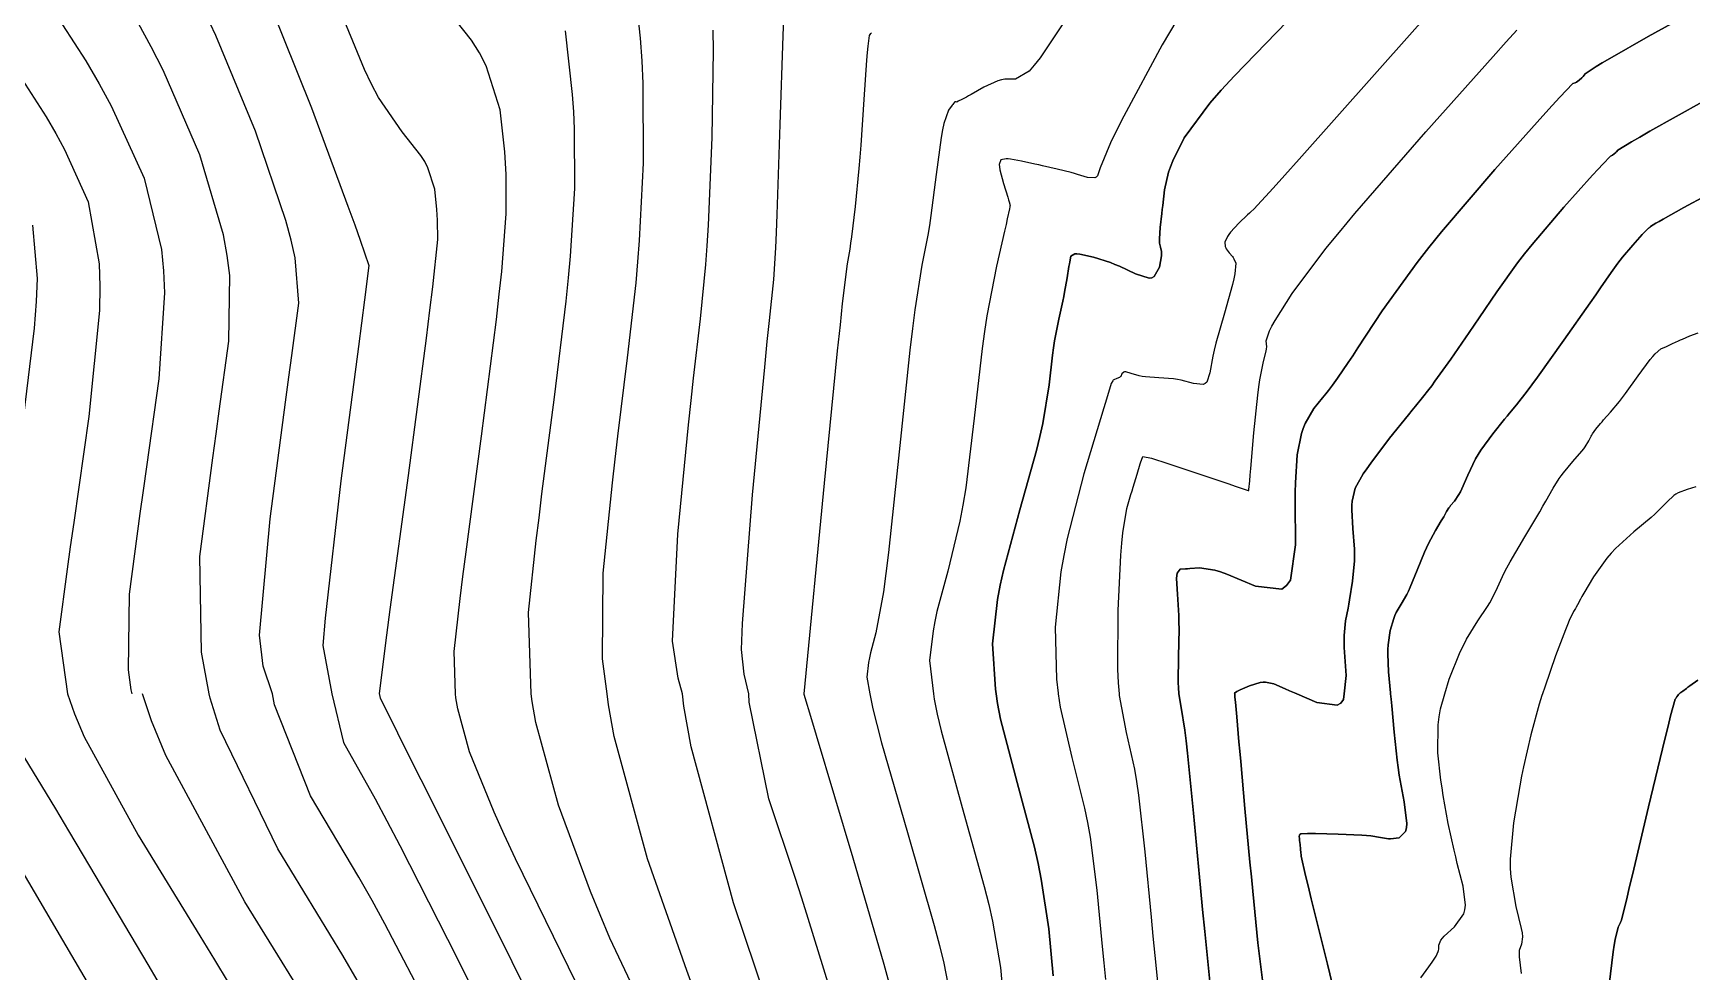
# Model space of a CAD drawing. Header units: metres. Extents: x 837117 to 838479, y 1189012 to 1191015.
# Drawn here: x 837784.2 to 837861.2, y 1189987.1 to 1190030.7 of the extents above; entities that cross this region are included whole.
import ezdxf

# ---------------------------------------------------------------- set-up
doc = ezdxf.new("R2010")
doc.units = ezdxf.units.M
doc.header["$LTSCALE"] = 0.3
doc.layers.add('COTAS 10', color=1, linetype='Continuous')
doc.layers.add('COTAS INT', color=252, linetype='Continuous')

msp = doc.modelspace()

# ---------------------------------------------------------------- linework, layer by layer
at = {"layer": 'COTAS 10'}
for points in [[(837814.967, 1189986.007), (837814.541, 1189987.154), (837812.723, 1189992.338), (837811.168, 1189998.022), (837810.908, 1189999.485), (837810.84, 1190000), (837810.626, 1190001.619), (837810.662, 1190005.6), (837811.091, 1190009.802), (837811.213, 1190010.9), (837811.337, 1190011.97), (837811.792, 1190015.6), (837812.187, 1190019.084), (837812.273, 1190020.062), (837812.348, 1190021.046), (837812.531, 1190024.649), (837812.516, 1190028.348), (837812.466, 1190029.393), (837812.395, 1190030.448), (837811.973, 1190034.33)], [(837838.698, 1190033.667), (837836.607, 1190030.136), (837834.829, 1190026.831), (837834.485, 1190026.159), (837834.205, 1190025.592), (837833.732, 1190024.42), (837833.609, 1190024.057), (837833.551, 1190023.999), (837833.483, 1190023.96), (837833.147, 1190023.977), (837832.684, 1190024.12), (837832.536, 1190024.162), (837832.379, 1190024.204), (837831.736, 1190024.362), (837831.057, 1190024.52), (837830.876, 1190024.562), (837830.698, 1190024.603), (837830.081, 1190024.743), (837829.571, 1190024.834), (837829.461, 1190024.844), (837829.363, 1190024.847), (837829.122, 1190024.804), (837829.047, 1190024.58), (837829.054, 1190024.47), (837829.073, 1190024.339), (837829.244, 1190023.693), (837829.443, 1190023.061), (837829.48, 1190022.939), (837829.509, 1190022.84), (837829.549, 1190022.674), (837829.538, 1190022.643), (837829.534, 1190022.628), (837829.531, 1190022.612), (837829.52, 1190022.529), (837829.42, 1190022.059), (837829.361, 1190021.798), (837829.289, 1190021.48), (837828.914, 1190019.856), (837828.475, 1190017.561), (837828.361, 1190016.819), (837828.251, 1190016.031), (837827.884, 1190012.8), (837827.487, 1190009.561), (837827.358, 1190008.768), (837827.221, 1190008.02), (837826.659, 1190005.693), (837826.155, 1190003.82), (837826.055, 1190003.358), (837825.972, 1190002.92), (837825.815, 1190001.546), (837825.993, 1190000), (837826.02, 1189999.761), (837826.165, 1189999.064), (837826.349, 1189998.28), (837827.331, 1189994.717), (837828.351, 1189991.062), (837828.559, 1189990.22), (837828.735, 1189989.451), (837829.1, 1189987.287), (837829.263, 1189985.539)], [(837838.698, 1190033.667), (837836.607, 1190030.136), (837834.829, 1190026.831), (837834.485, 1190026.159), (837834.205, 1190025.592), (837833.732, 1190024.42), (837833.609, 1190024.057), (837833.551, 1190023.999), (837833.483, 1190023.96), (837833.147, 1190023.977), (837832.684, 1190024.12), (837832.536, 1190024.162), (837832.379, 1190024.204), (837831.736, 1190024.362), (837831.057, 1190024.52), (837830.876, 1190024.562), (837830.698, 1190024.603), (837830.081, 1190024.743), (837829.571, 1190024.834), (837829.461, 1190024.844), (837829.363, 1190024.847), (837829.122, 1190024.804), (837829.047, 1190024.58), (837829.054, 1190024.47), (837829.073, 1190024.339), (837829.244, 1190023.693), (837829.443, 1190023.061), (837829.48, 1190022.939), (837829.509, 1190022.84), (837829.549, 1190022.674), (837829.538, 1190022.643), (837829.534, 1190022.628), (837829.531, 1190022.612), (837829.52, 1190022.529), (837829.42, 1190022.059), (837829.361, 1190021.798), (837829.289, 1190021.48), (837828.914, 1190019.856), (837828.475, 1190017.561), (837828.361, 1190016.819), (837828.251, 1190016.031), (837827.884, 1190012.8), (837827.487, 1190009.561), (837827.358, 1190008.768), (837827.221, 1190008.02), (837826.659, 1190005.693), (837826.155, 1190003.82), (837826.055, 1190003.358), (837825.972, 1190002.92), (837825.815, 1190001.546), (837825.993, 1190000), (837826.02, 1189999.761), (837826.165, 1189999.064), (837826.349, 1189998.28), (837827.331, 1189994.717), (837828.351, 1189991.062), (837828.559, 1189990.22), (837828.735, 1189989.451), (837829.1, 1189987.287), (837829.263, 1189985.539)], [(837802.649, 1189985.271), (837800.532, 1189989.316), (837799.931, 1189990.406), (837799.323, 1189991.484), (837797.075, 1189995.271), (837795.396, 1189999.497), (837795.303, 1190000), (837794.878, 1190001.288), (837794.702, 1190002.722), (837795.21, 1190008.135), (837795.919, 1190013.544), (837796.072, 1190014.702), (837796.207, 1190015.713), (837796.539, 1190018.135), (837796.36, 1190020.249), (837796.172, 1190021.065), (837795.924, 1190021.981), (837794.529, 1190026.124), (837792.683, 1190030.576), (837792.15, 1190031.687)], [(837861.688, 1190027.494), (837859.246, 1190026.125), (837858.776, 1190025.857), (837858.395, 1190025.637), (837857.761, 1190025.245), (837857.704, 1190025.17), (837857.686, 1190025.151), (837857.667, 1190025.132), (837857.592, 1190025.069), (837857.515, 1190025.019), (837857.496, 1190025.008), (837857.478, 1190024.998), (837857.419, 1190024.975), (837857.056, 1190024.601), (837856.845, 1190024.37), (837856.587, 1190024.084), (837855.258, 1190022.593), (837853.782, 1190020.867), (837853.431, 1190020.433), (837853.105, 1190020.017), (837852.139, 1190018.675), (837851.323, 1190017.454), (837851.093, 1190017.115), (837850.86, 1190016.775), (837850.002, 1190015.545), (837849.271, 1190014.52), (837849.119, 1190014.309), (837848.988, 1190014.131), (837848.696, 1190013.754), (837848.369, 1190013.362), (837848.217, 1190013.174), (837848.038, 1190012.953), (837847.168, 1190011.867), (837846.287, 1190010.716), (837846.102, 1190010.452), (837845.941, 1190010.213), (837845.572, 1190009.548), (837845.432, 1190008.951), (837845.415, 1190008.755), (837845.409, 1190008.545), (837845.466, 1190007.673), (837845.536, 1190006.714), (837845.538, 1190006.449), (837845.531, 1190006.184), (837845.441, 1190005.231), (837845.306, 1190004.37), (837845.27, 1190004.164), (837845.235, 1190003.972), (837845.114, 1190003.395), (837845.049, 1190002.708), (837845.05, 1190002.448), (837845.057, 1190002.157), (837845.151, 1190000.85), (837845.058, 1190000), (837845.03, 1189999.74), (837844.903, 1189999.574), (837844.734, 1189999.468), (837843.788, 1189999.595), (837842.854, 1190000), (837842.746, 1190000.047), (837842.517, 1190000.147), (837842.314, 1190000.236), (837841.797, 1190000.465), (837841.411, 1190000.547), (837841.291, 1190000.543), (837841.164, 1190000.527), (837840.661, 1190000.372), (837840.225, 1190000.181), (837840.143, 1190000.141), (837840.076, 1190000.108), (837839.972, 1190000.039), (837839.975, 1190000), (837839.988, 1189999.851), (837840.009, 1189999.613), (837840.067, 1189998.939), (837840.17, 1189997.779), (837840.209, 1189997.341), (837840.253, 1189996.853), (837840.451, 1189994.671), (837840.683, 1189992.187), (837840.748, 1189991.509), (837840.814, 1189990.835), (837841.055, 1189988.435), (837841.333, 1189986.204)], [(837841.333, 1189986.204), (837841.055, 1189988.435), (837840.814, 1189990.835), (837840.748, 1189991.509), (837840.683, 1189992.187), (837840.451, 1189994.671), (837840.253, 1189996.853), (837840.209, 1189997.341), (837840.17, 1189997.779), (837840.067, 1189998.939), (837840.009, 1189999.613), (837839.988, 1189999.851), (837839.975, 1190000), (837839.972, 1190000.039), (837840.076, 1190000.108), (837840.143, 1190000.141), (837840.225, 1190000.181), (837840.661, 1190000.372), (837841.164, 1190000.527), (837841.291, 1190000.543), (837841.411, 1190000.547), (837841.797, 1190000.465), (837842.314, 1190000.236), (837842.517, 1190000.147), (837842.746, 1190000.047), (837842.854, 1190000), (837843.788, 1189999.595), (837844.734, 1189999.468), (837844.903, 1189999.574), (837845.03, 1189999.74), (837845.058, 1190000), (837845.151, 1190000.85), (837845.057, 1190002.157), (837845.05, 1190002.448), (837845.049, 1190002.708), (837845.114, 1190003.395), (837845.235, 1190003.972), (837845.27, 1190004.164), (837845.306, 1190004.37), (837845.441, 1190005.231), (837845.531, 1190006.184), (837845.538, 1190006.449), (837845.536, 1190006.714), (837845.466, 1190007.673), (837845.409, 1190008.545), (837845.415, 1190008.755), (837845.432, 1190008.951), (837845.572, 1190009.548), (837845.941, 1190010.213), (837846.102, 1190010.452), (837846.287, 1190010.716), (837847.168, 1190011.867), (837848.038, 1190012.953), (837848.217, 1190013.174), (837848.369, 1190013.362), (837848.696, 1190013.754), (837848.988, 1190014.131), (837849.119, 1190014.309), (837849.271, 1190014.52), (837850.002, 1190015.545), (837850.86, 1190016.775), (837851.093, 1190017.115), (837851.323, 1190017.454), (837852.139, 1190018.675), (837853.105, 1190020.017), (837853.431, 1190020.433), (837853.782, 1190020.867), (837855.258, 1190022.593), (837856.587, 1190024.084), (837856.845, 1190024.37), (837857.056, 1190024.601), (837857.419, 1190024.975), (837857.478, 1190024.998), (837857.496, 1190025.008), (837857.515, 1190025.019), (837857.592, 1190025.069), (837857.667, 1190025.132), (837857.686, 1190025.151), (837857.704, 1190025.17), (837857.761, 1190025.245), (837858.395, 1190025.637), (837858.776, 1190025.857), (837859.246, 1190026.125), (837861.688, 1190027.494)], [(837788.918, 1189982.873), (837785.315, 1189989.014), (837781.882, 1189994.842)]]:
    msp.add_lwpolyline(points, dxfattribs=at)
at = {"layer": 'COTAS INT'}
for points in [[(837783.941, 1190033.593), (837786.648, 1190029.392), (837787.264, 1190028.325), (837787.821, 1190027.299), (837789.349, 1190023.941), (837790.154, 1190020.636), (837790.256, 1190019.643), (837790.304, 1190018.617), (837790.04, 1190014.632), (837789.459, 1190010.541), (837789.308, 1190009.448), (837789.16, 1190008.373), (837788.661, 1190004.632), (837788.605, 1190001.123), (837788.737, 1190000.194), (837788.779, 1190000)], [(837849.969, 1190032.702), (837846.458, 1190028.768), (837842.967, 1190024.836), (837842.297, 1190024.084), (837841.754, 1190023.477), (837840.863, 1190022.5), (837840.724, 1190022.385), (837840.656, 1190022.322), (837840.574, 1190022.245), (837840.174, 1190021.857), (837839.779, 1190021.432), (837839.702, 1190021.332), (837839.638, 1190021.24), (837839.523, 1190020.973), (837839.538, 1190020.767), (837839.556, 1190020.713), (837839.58, 1190020.661), (837839.718, 1190020.485), (837839.873, 1190020.308), (837839.909, 1190020.255), (837839.941, 1190020.201), (837840.028, 1190019.993), (837839.988, 1190019.504), (837839.939, 1190019.274), (837839.874, 1190019.002), (837839.502, 1190017.676), (837839.107, 1190016.281), (837839.027, 1190015.965), (837838.96, 1190015.679), (837838.825, 1190014.904), (837838.677, 1190014.478), (837838.602, 1190014.413), (837838.512, 1190014.371), (837838.063, 1190014.41), (837837.486, 1190014.567), (837837.314, 1190014.599), (837837.138, 1190014.626), (837836.459, 1190014.681), (837835.829, 1190014.724), (837835.682, 1190014.743), (837835.548, 1190014.765), (837835.166, 1190014.872), (837834.917, 1190014.947), (837834.867, 1190014.95), (837834.825, 1190014.945), (837834.742, 1190014.86), (837834.687, 1190014.744), (837834.663, 1190014.718), (837834.635, 1190014.696), (837834.501, 1190014.641), (837834.366, 1190014.584), (837834.336, 1190014.561), (837834.311, 1190014.535), (837834.246, 1190014.415), (837834.026, 1190013.685), (837833.902, 1190013.275), (837833.751, 1190012.775), (837832.977, 1190010.217), (837832.193, 1190007.211), (837832.036, 1190006.428), (837831.905, 1190005.667), (837831.645, 1190003.097), (837831.707, 1190000.689), (837831.779, 1190000.031), (837831.783, 1190000), (837831.873, 1189999.376), (837832.41, 1189997.04), (837833.009, 1189994.687), (837833.143, 1189994.022), (837833.263, 1189993.351), (837833.582, 1189990.877), (837833.827, 1189988.268), (837833.9, 1189987.512), (837833.976, 1189986.741)], [(837849.969, 1190032.702), (837846.458, 1190028.768), (837842.967, 1190024.836), (837842.297, 1190024.084), (837841.754, 1190023.477), (837840.863, 1190022.5), (837840.724, 1190022.385), (837840.656, 1190022.322), (837840.574, 1190022.245), (837840.174, 1190021.857), (837839.779, 1190021.432), (837839.702, 1190021.332), (837839.638, 1190021.24), (837839.523, 1190020.973), (837839.538, 1190020.767), (837839.556, 1190020.713), (837839.58, 1190020.661), (837839.718, 1190020.485), (837839.873, 1190020.308), (837839.909, 1190020.255), (837839.941, 1190020.201), (837840.028, 1190019.993), (837839.988, 1190019.504), (837839.939, 1190019.274), (837839.874, 1190019.002), (837839.502, 1190017.676), (837839.107, 1190016.281), (837839.027, 1190015.965), (837838.96, 1190015.679), (837838.825, 1190014.904), (837838.677, 1190014.478), (837838.602, 1190014.413), (837838.512, 1190014.371), (837838.063, 1190014.41), (837837.486, 1190014.567), (837837.314, 1190014.599), (837837.138, 1190014.626), (837836.459, 1190014.681), (837835.829, 1190014.724), (837835.682, 1190014.743), (837835.548, 1190014.765), (837835.166, 1190014.872), (837834.917, 1190014.947), (837834.867, 1190014.95), (837834.825, 1190014.945), (837834.742, 1190014.86), (837834.687, 1190014.744), (837834.663, 1190014.718), (837834.635, 1190014.696), (837834.501, 1190014.641), (837834.366, 1190014.584), (837834.336, 1190014.561), (837834.311, 1190014.535), (837834.246, 1190014.415), (837834.026, 1190013.685), (837833.902, 1190013.275), (837833.751, 1190012.775), (837832.977, 1190010.217), (837832.193, 1190007.211), (837832.036, 1190006.428), (837831.905, 1190005.667), (837831.645, 1190003.097), (837831.707, 1190000.689), (837831.779, 1190000.031), (837831.783, 1190000), (837831.873, 1189999.376), (837832.41, 1189997.04), (837833.009, 1189994.687), (837833.143, 1189994.022), (837833.263, 1189993.351), (837833.582, 1189990.877), (837833.827, 1189988.268), (837833.9, 1189987.512), (837833.976, 1189986.741)], [(837795.132, 1190032.188), (837797.119, 1190027.216), (837798.808, 1190022.654), (837799.13, 1190021.776), (837799.387, 1190021.064), (837799.789, 1190019.886), (837799.581, 1190018.299), (837799.298, 1190016.13), (837798.485, 1190009.886), (837797.75, 1190003.521), (837797.643, 1190002.245), (837798.071, 1190000), (837798.599, 1189997.734), (837800.077, 1189995.121), (837800.621, 1189994.101), (837801.224, 1189992.952), (837803.886, 1189987.734), (837806.612, 1189982.203)], [(837808.646, 1189983.102), (837805.323, 1189989.801), (837802.211, 1189996.004), (837801.612, 1189997.201), (837801.128, 1189998.173), (837800.33, 1189999.801), (837800.29, 1189999.949), (837800.283, 1189999.987), (837800.281, 1190000), (837800.489, 1190001.748), (837800.619, 1190002.718), (837800.78, 1190003.917), (837801.617, 1190010.145), (837802.457, 1190016.521), (837802.62, 1190017.813), (837802.752, 1190018.898), (837802.978, 1190021.105), (837802.973, 1190021.989), (837802.961, 1190022.24), (837802.944, 1190022.494), (837802.84, 1190023.437), (837802.527, 1190024.43), (837802.378, 1190024.716), (837802.201, 1190025.006), (837801.334, 1190026.095), (837800.234, 1190027.693), (837799.911, 1190028.304), (837799.578, 1190028.988), (837798.308, 1190032.07)], [(837811.528, 1189982.315), (837809.048, 1189987.313), (837806.594, 1189992.332), (837806.064, 1189993.47), (837805.599, 1189994.5), (837804.461, 1189997.313), (837803.916, 1189999.307), (837803.825, 1189999.819), (837803.801, 1190000), (837803.738, 1190001.964), (837804.023, 1190004.433), (837804.15, 1190005.445), (837804.299, 1190006.601), (837805.008, 1190011.964), (837805.701, 1190017.376), (837805.838, 1190018.562), (837805.951, 1190019.614), (837806.162, 1190022.286), (837806.153, 1190024.115), (837806.127, 1190024.636), (837806.092, 1190025.162), (837805.878, 1190027.114), (837805.231, 1190029.168), (837804.921, 1190029.76), (837804.555, 1190030.361), (837802.761, 1190032.614)], [(837799.241, 1189986.712), (837798.57, 1189987.848), (837795.552, 1189992.808), (837792.878, 1189998.316), (837792.424, 1189999.798), (837792.378, 1190000), (837792.017, 1190001.937), (837791.936, 1190006.384), (837792.539, 1190010.959), (837792.69, 1190012.075), (837792.833, 1190013.127), (837793.29, 1190016.384), (837793.332, 1190019.433), (837793.214, 1190020.354), (837793.039, 1190021.308), (837791.939, 1190025.033), (837790.234, 1190028.964), (837789.677, 1190030.049), (837789.084, 1190031.133)], [(837821.162, 1189986.365), (837820.177, 1189989.568), (837819.878, 1189990.508), (837819.567, 1189991.47), (837818.348, 1189995.133), (837817.444, 1189999.615), (837817.415, 1190000), (837817.208, 1190000.91), (837817.084, 1190002.061), (837817.127, 1190003.267), (837817.585, 1190009.236), (837818.16, 1190015.171), (837818.276, 1190016.355), (837818.375, 1190017.339), (837818.575, 1190019.236), (837818.671, 1190020.704), (837818.704, 1190021.418), (837818.738, 1190022.265), (837818.882, 1190026.434), (837819.015, 1190030.559), (837819.042, 1190031.379)], [(837832.18, 1190031.393), (837830.947, 1190029.536), (837830.674, 1190029.19), (837830.43, 1190028.918), (837829.795, 1190028.541), (837829.302, 1190028.544), (837829.147, 1190028.511), (837828.985, 1190028.463), (837828.337, 1190028.167), (837827.749, 1190027.839), (837827.626, 1190027.771), (837827.52, 1190027.713), (837827.278, 1190027.588), (837827.172, 1190027.537), (837827.151, 1190027.526), (837827.133, 1190027.516), (837827.099, 1190027.493), (837827.084, 1190027.483), (837827.077, 1190027.482), (837827.07, 1190027.482), (837827.037, 1190027.486), (837827.004, 1190027.489), (837826.996, 1190027.489), (837826.99, 1190027.487), (837826.974, 1190027.476), (837826.924, 1190027.41), (837826.896, 1190027.373), (837826.862, 1190027.33), (837826.689, 1190027.107), (837826.473, 1190026.482), (837826.411, 1190026.185), (837826.349, 1190025.833), (837826.12, 1190024.115), (837825.876, 1190022.211), (837825.805, 1190021.743), (837825.733, 1190021.3), (837825.459, 1190019.912), (837825.125, 1190017.84), (837825.015, 1190016.965), (837824.896, 1190015.96), (837824.405, 1190011.243), (837823.909, 1190006.568), (837823.788, 1190005.588), (837823.674, 1190004.745), (837823.321, 1190002.839), (837823.07, 1190001.905), (837823.02, 1190001.675), (837822.979, 1190001.457), (837822.9, 1190000.771), (837823.045, 1190000), (837823.177, 1189999.297), (837823.359, 1189998.581), (837823.587, 1189997.732), (837824.791, 1189993.556), (837826.023, 1189989.249), (837826.268, 1189988.318), (837826.471, 1189987.501), (837826.858, 1189985.492)], [(837832.18, 1190031.393), (837830.947, 1190029.536), (837830.674, 1190029.19), (837830.43, 1190028.918), (837829.795, 1190028.541), (837829.302, 1190028.544), (837829.147, 1190028.511), (837828.985, 1190028.463), (837828.337, 1190028.167), (837827.749, 1190027.839), (837827.626, 1190027.771), (837827.52, 1190027.713), (837827.278, 1190027.588), (837827.172, 1190027.537), (837827.151, 1190027.526), (837827.133, 1190027.516), (837827.099, 1190027.493), (837827.084, 1190027.483), (837827.077, 1190027.482), (837827.07, 1190027.482), (837827.037, 1190027.486), (837827.004, 1190027.489), (837826.996, 1190027.489), (837826.99, 1190027.487), (837826.974, 1190027.476), (837826.924, 1190027.41), (837826.896, 1190027.373), (837826.862, 1190027.33), (837826.689, 1190027.107), (837826.473, 1190026.482), (837826.411, 1190026.185), (837826.349, 1190025.833), (837826.12, 1190024.115), (837825.876, 1190022.211), (837825.805, 1190021.743), (837825.733, 1190021.3), (837825.459, 1190019.912), (837825.125, 1190017.84), (837825.015, 1190016.965), (837824.896, 1190015.96), (837824.405, 1190011.243), (837823.909, 1190006.568), (837823.788, 1190005.588), (837823.674, 1190004.745), (837823.321, 1190002.839), (837823.07, 1190001.905), (837823.02, 1190001.675), (837822.979, 1190001.457), (837822.9, 1190000.771), (837823.045, 1190000), (837823.177, 1189999.297), (837823.359, 1189998.581), (837823.587, 1189997.732), (837824.791, 1189993.556), (837826.023, 1189989.249), (837826.268, 1189988.318), (837826.471, 1189987.501), (837826.858, 1189985.492)], [(837842.893, 1190031.716), (837839.962, 1190028.702), (837839.348, 1190028.028), (837838.82, 1190027.423), (837837.627, 1190025.819), (837837.101, 1190024.748), (837836.994, 1190024.48), (837836.903, 1190024.224), (837836.713, 1190023.402), (837836.633, 1190022.682), (837836.612, 1190022.49), (837836.591, 1190022.302), (837836.517, 1190021.649), (837836.477, 1190021.125), (837836.477, 1190021.018), (837836.481, 1190020.928), (837836.538, 1190020.738), (837836.583, 1190020.546), (837836.581, 1190020.454), (837836.572, 1190020.345), (837836.485, 1190019.813), (837836.237, 1190019.375), (837836.126, 1190019.325), (837835.997, 1190019.306), (837835.378, 1190019.497), (837834.629, 1190019.857), (837834.418, 1190019.944), (837834.206, 1190020.026), (837833.424, 1190020.278), (837832.78, 1190020.418), (837832.654, 1190020.43), (837832.551, 1190020.43), (837832.366, 1190020.33), (837832.318, 1190020.068), (837832.301, 1190019.965), (837832.282, 1190019.848), (837832.197, 1190019.318), (837832.08, 1190018.649), (837832.04, 1190018.445), (837831.996, 1190018.233), (837831.812, 1190017.399), (837831.618, 1190016.393), (837831.568, 1190016.072), (837831.52, 1190015.733), (837831.363, 1190014.356), (837831.065, 1190012.555), (837830.929, 1190011.949), (837830.769, 1190011.295), (837829.997, 1190008.547), (837829.241, 1190005.734), (837829.09, 1190005.041), (837828.966, 1190004.384), (837828.73, 1190002.321), (837828.864, 1190000.225), (837828.9, 1190000), (837828.972, 1189999.548), (837829.111, 1189998.828), (837829.87, 1189995.878), (837830.68, 1189992.875), (837830.851, 1189992.121), (837830.999, 1189991.401), (837831.341, 1189989.082), (837831.545, 1189986.904)], [(837831.545, 1189986.904), (837831.341, 1189989.082), (837830.999, 1189991.401), (837830.851, 1189992.121), (837830.68, 1189992.875), (837829.87, 1189995.878), (837829.111, 1189998.828), (837828.972, 1189999.548), (837828.9, 1190000), (837828.864, 1190000.225), (837828.73, 1190002.321), (837828.966, 1190004.384), (837829.09, 1190005.041), (837829.241, 1190005.734), (837829.997, 1190008.547), (837830.769, 1190011.295), (837830.929, 1190011.949), (837831.065, 1190012.555), (837831.363, 1190014.356), (837831.52, 1190015.733), (837831.568, 1190016.072), (837831.618, 1190016.393), (837831.812, 1190017.399), (837831.996, 1190018.233), (837832.04, 1190018.445), (837832.08, 1190018.649), (837832.197, 1190019.318), (837832.282, 1190019.848), (837832.301, 1190019.965), (837832.318, 1190020.068), (837832.366, 1190020.33), (837832.551, 1190020.43), (837832.654, 1190020.43), (837832.78, 1190020.418), (837833.424, 1190020.278), (837834.206, 1190020.026), (837834.418, 1190019.944), (837834.629, 1190019.857), (837835.378, 1190019.497), (837835.997, 1190019.306), (837836.126, 1190019.325), (837836.237, 1190019.375), (837836.485, 1190019.813), (837836.572, 1190020.345), (837836.581, 1190020.454), (837836.583, 1190020.546), (837836.538, 1190020.738), (837836.481, 1190020.928), (837836.477, 1190021.018), (837836.477, 1190021.125), (837836.517, 1190021.649), (837836.591, 1190022.302), (837836.612, 1190022.49), (837836.633, 1190022.682), (837836.713, 1190023.402), (837836.903, 1190024.224), (837836.994, 1190024.48), (837837.101, 1190024.748), (837837.627, 1190025.819), (837838.82, 1190027.423), (837839.348, 1190028.028), (837839.962, 1190028.702), (837842.893, 1190031.716)], [(837838.979, 1189985.1), (837838.588, 1189988.966), (837838.488, 1189989.991), (837838.39, 1189990.997), (837838.065, 1189994.467), (837837.791, 1189997.251), (837837.726, 1189997.825), (837837.666, 1189998.313), (837837.489, 1189999.363), (837837.385, 1190000), (837837.381, 1190000.025), (837837.365, 1190000.268), (837837.354, 1190000.538), (837837.366, 1190001.729), (837837.39, 1190003.002), (837837.386, 1190003.323), (837837.379, 1190003.631), (837837.316, 1190004.627), (837837.28, 1190005.358), (837837.289, 1190005.498), (837837.306, 1190005.611), (837837.439, 1190005.793), (837837.69, 1190005.805), (837837.782, 1190005.811), (837837.885, 1190005.818), (837838.336, 1190005.854), (837839.05, 1190005.749), (837839.318, 1190005.668), (837839.615, 1190005.565), (837840.943, 1190005.004), (837842.157, 1190004.866), (837842.383, 1190005.029), (837842.561, 1190005.28), (837842.805, 1190006.914), (837842.775, 1190008.896), (837842.78, 1190009.367), (837842.791, 1190009.804), (837842.877, 1190011.1), (837843.07, 1190012.083), (837843.149, 1190012.323), (837843.239, 1190012.549), (837843.652, 1190013.247), (837844.051, 1190013.745), (837844.131, 1190013.845), (837844.199, 1190013.928), (837844.332, 1190014.09), (837844.427, 1190014.212), (837844.469, 1190014.269), (837844.518, 1190014.337), (837844.753, 1190014.667), (837845.242, 1190015.386), (837845.451, 1190015.699), (837845.692, 1190016.061), (837846.828, 1190017.781), (837848.447, 1190020.029), (837848.992, 1190020.725), (837849.58, 1190021.453), (837852.053, 1190024.345), (837854.281, 1190026.844), (837854.713, 1190027.322), (837855.066, 1190027.709), (837855.675, 1190028.336), (837855.774, 1190028.376), (837855.804, 1190028.392), (837855.836, 1190028.41), (837855.964, 1190028.494), (837856.091, 1190028.6), (837856.123, 1190028.631), (837856.153, 1190028.664), (837856.249, 1190028.789), (837856.749, 1190029.135), (837857.035, 1190029.307), (837857.384, 1190029.511), (837859.175, 1190030.524), (837861.052, 1190031.564)], [(837861.052, 1190031.564), (837859.175, 1190030.524), (837857.384, 1190029.511), (837857.035, 1190029.307), (837856.749, 1190029.135), (837856.249, 1190028.789), (837856.153, 1190028.664), (837856.123, 1190028.631), (837856.091, 1190028.6), (837855.964, 1190028.494), (837855.836, 1190028.41), (837855.804, 1190028.392), (837855.774, 1190028.376), (837855.675, 1190028.336), (837855.066, 1190027.709), (837854.713, 1190027.322), (837854.281, 1190026.844), (837852.053, 1190024.345), (837849.58, 1190021.453), (837848.992, 1190020.725), (837848.447, 1190020.029), (837846.828, 1190017.781), (837845.692, 1190016.061), (837845.451, 1190015.699), (837845.242, 1190015.386), (837844.753, 1190014.667), (837844.518, 1190014.337), (837844.469, 1190014.269), (837844.427, 1190014.212), (837844.332, 1190014.09), (837844.199, 1190013.928), (837844.131, 1190013.845), (837844.051, 1190013.745), (837843.652, 1190013.247), (837843.239, 1190012.549), (837843.149, 1190012.323), (837843.07, 1190012.083), (837842.877, 1190011.1), (837842.791, 1190009.804), (837842.78, 1190009.367), (837842.775, 1190008.896), (837842.805, 1190006.914), (837842.561, 1190005.28), (837842.383, 1190005.029), (837842.157, 1190004.866), (837840.943, 1190005.004), (837839.615, 1190005.565), (837839.318, 1190005.668), (837839.05, 1190005.749), (837838.336, 1190005.854), (837837.885, 1190005.818), (837837.782, 1190005.811), (837837.69, 1190005.805), (837837.439, 1190005.793), (837837.306, 1190005.611), (837837.289, 1190005.498), (837837.28, 1190005.358), (837837.316, 1190004.627), (837837.379, 1190003.631), (837837.386, 1190003.323), (837837.39, 1190003.002), (837837.366, 1190001.729), (837837.354, 1190000.538), (837837.365, 1190000.268), (837837.381, 1190000.025), (837837.385, 1190000), (837837.489, 1189999.363), (837837.666, 1189998.313), (837837.726, 1189997.825), (837837.791, 1189997.251), (837838.065, 1189994.467), (837838.39, 1189990.997), (837838.488, 1189989.991), (837838.588, 1189988.966), (837838.979, 1189985.1)], [(837812.773, 1189984.826), (837810.977, 1189988.659), (837810.516, 1189989.739), (837810.07, 1189990.827), (837808.592, 1189994.826), (837807.542, 1189998.665), (837807.366, 1189999.652), (837807.32, 1190000), (837807.2, 1190003.782), (837807.557, 1190007.117), (837807.682, 1190008.173), (837807.818, 1190009.286), (837808.4, 1190013.782), (837808.944, 1190018.23), (837809.055, 1190019.312), (837809.149, 1190020.33), (837809.347, 1190023.467), (837809.333, 1190026.242), (837809.294, 1190027.032), (837809.24, 1190027.83), (837808.916, 1190030.79)], [(837818.79, 1189984.141), (837816.705, 1189990.291), (837814.739, 1189997.543), (837814.412, 1189999.427), (837814.339, 1190000), (837814.145, 1190000.732), (837813.876, 1190002.443), (837814.123, 1190007.418), (837814.626, 1190012.486), (837814.745, 1190013.627), (837814.856, 1190014.655), (837815.184, 1190017.418), (837815.431, 1190019.938), (837815.49, 1190020.812), (837815.546, 1190021.762), (837815.716, 1190025.83), (837815.779, 1190029.881), (837815.768, 1190030.82)], [(837823.978, 1189986.411), (837823.697, 1189987.428), (837822.259, 1189992.37), (837820.563, 1189998.062), (837820.343, 1189998.798), (837819.992, 1189999.976), (837819.989, 1190000), (837820.936, 1190009.783), (837821.545, 1190015.925), (837821.67, 1190017.135), (837821.777, 1190018.133), (837822.004, 1190019.968), (837822.124, 1190020.65), (837822.163, 1190020.921), (837822.204, 1190021.228), (837822.373, 1190022.636), (837822.549, 1190024.396), (837822.594, 1190024.926), (837822.637, 1190025.474), (837822.782, 1190027.606), (837822.902, 1190029.431), (837822.93, 1190029.786), (837822.955, 1190030.075), (837823.027, 1190030.576), (837823.091, 1190030.662), (837823.111, 1190030.691)], [(837836.624, 1189984.467), (837836.282, 1189987.853), (837836.194, 1189988.752), (837836.108, 1189989.633), (837835.823, 1189992.672), (837835.527, 1189995.301), (837835.434, 1189995.924), (837835.337, 1189996.5), (837834.949, 1189998.201), (837834.635, 1189999.924), (837834.629, 1190000), (837834.585, 1190000.514), (837834.551, 1190001.154), (837834.56, 1190003.872), (837834.691, 1190006.446), (837834.734, 1190006.995), (837834.779, 1190007.472), (837834.964, 1190008.605), (837835.16, 1190009.257), (837835.212, 1190009.431), (837835.263, 1190009.603), (837835.441, 1190010.2), (837835.586, 1190010.678), (837835.617, 1190010.775), (837835.643, 1190010.855), (837835.707, 1190011.017), (837836.108, 1190010.938), (837836.348, 1190010.867), (837836.644, 1190010.775), (837838.177, 1190010.267), (837839.703, 1190009.747), (837839.995, 1190009.648), (837840.23, 1190009.568), (837840.605, 1190009.442), (837840.611, 1190009.441), (837840.614, 1190009.441), (837840.622, 1190009.438), (837840.628, 1190009.437), (837840.63, 1190009.439), (837840.631, 1190009.447), (837840.631, 1190009.467), (837840.633, 1190009.483), (837840.67, 1190009.898), (837840.693, 1190010.153), (837840.721, 1190010.469), (837840.868, 1190012.117), (837841.046, 1190013.869), (837841.095, 1190014.251), (837841.142, 1190014.587), (837841.31, 1190015.43), (837841.431, 1190015.911), (837841.448, 1190016.021), (837841.459, 1190016.12), (837841.442, 1190016.392), (837841.589, 1190016.854), (837841.703, 1190017.074), (837841.849, 1190017.333), (837842.644, 1190018.598), (837844.206, 1190020.674), (837844.836, 1190021.445), (837845.551, 1190022.301), (837848.849, 1190026.098), (837851.974, 1190029.603), (837852.581, 1190030.275), (837853.077, 1190030.817)], [(837836.624, 1189984.467), (837836.282, 1189987.853), (837836.194, 1189988.752), (837836.108, 1189989.633), (837835.823, 1189992.672), (837835.527, 1189995.301), (837835.434, 1189995.924), (837835.337, 1189996.5), (837834.949, 1189998.201), (837834.635, 1189999.924), (837834.629, 1190000), (837834.585, 1190000.514), (837834.551, 1190001.154), (837834.56, 1190003.872), (837834.691, 1190006.446), (837834.734, 1190006.995), (837834.779, 1190007.472), (837834.964, 1190008.605), (837835.16, 1190009.257), (837835.212, 1190009.431), (837835.263, 1190009.603), (837835.441, 1190010.2), (837835.586, 1190010.678), (837835.617, 1190010.775), (837835.643, 1190010.855), (837835.707, 1190011.017), (837836.108, 1190010.938), (837836.348, 1190010.867), (837836.644, 1190010.775), (837838.177, 1190010.267), (837839.703, 1190009.747), (837839.995, 1190009.648), (837840.23, 1190009.568), (837840.605, 1190009.442), (837840.611, 1190009.441), (837840.614, 1190009.441), (837840.622, 1190009.438), (837840.628, 1190009.437), (837840.63, 1190009.439), (837840.631, 1190009.447), (837840.631, 1190009.467), (837840.633, 1190009.483), (837840.67, 1190009.898), (837840.693, 1190010.153), (837840.721, 1190010.469), (837840.868, 1190012.117), (837841.046, 1190013.869), (837841.095, 1190014.251), (837841.142, 1190014.587), (837841.31, 1190015.43), (837841.431, 1190015.911), (837841.448, 1190016.021), (837841.459, 1190016.12), (837841.442, 1190016.392), (837841.589, 1190016.854), (837841.703, 1190017.074), (837841.849, 1190017.333), (837842.644, 1190018.598), (837844.206, 1190020.674), (837844.836, 1190021.445), (837845.551, 1190022.301), (837848.849, 1190026.098), (837851.974, 1190029.603), (837852.581, 1190030.275), (837853.077, 1190030.817)], [(837782.849, 1190029.828), (837784.807, 1190026.79), (837785.252, 1190026.019), (837785.654, 1190025.277), (837786.759, 1190022.849), (837787.27, 1190019.963), (837787.298, 1190018.933), (837787.277, 1190017.802), (837786.791, 1190012.881), (837786.085, 1190007.955), (837785.925, 1190006.821), (837785.781, 1190005.787), (837785.387, 1190002.881), (837785.794, 1190000), (837786.121, 1189999.079), (837786.572, 1189998.011), (837789.073, 1189993.433), (837791.941, 1189988.771), (837792.625, 1189987.65), (837793.26, 1189986.602)], [(837845.05, 1189984.246), (837844.288, 1189987.446), (837843.527, 1189990.483), (837843.38, 1189991.08), (837843.261, 1189991.572), (837843.06, 1189992.467), (837843.039, 1189992.675), (837843.033, 1189992.734), (837843.027, 1189992.792), (837843.007, 1189993.008), (837842.99, 1189993.198), (837842.986, 1189993.24), (837842.983, 1189993.279), (837842.974, 1189993.381), (837842.982, 1189993.445), (837842.989, 1189993.46), (837842.998, 1189993.472), (837843.051, 1189993.505), (837843.357, 1189993.516), (837843.526, 1189993.515), (837843.733, 1189993.513), (837844.784, 1189993.488), (837845.869, 1189993.442), (837846.098, 1189993.426), (837846.294, 1189993.408), (837846.744, 1189993.331), (837847.025, 1189993.276), (837847.116, 1189993.271), (837847.213, 1189993.272), (837847.609, 1189993.315), (837847.909, 1189993.616), (837847.944, 1189993.779), (837847.959, 1189993.977), (837847.841, 1189994.982), (837847.616, 1189996.227), (837847.564, 1189996.577), (837847.515, 1189996.928), (837847.374, 1189998.217), (837847.265, 1189999.439), (837847.237, 1189999.749), (837847.214, 1190000), (837847.21, 1190000.046), (837847.119, 1190001.017), (837847.079, 1190001.854), (837847.084, 1190002.067), (837847.096, 1190002.272), (837847.197, 1190002.944), (837847.363, 1190003.507), (837847.416, 1190003.643), (837847.471, 1190003.771), (837847.697, 1190004.162), (837847.961, 1190004.61), (837848.041, 1190004.774), (837848.125, 1190004.955), (837848.45, 1190005.75), (837848.79, 1190006.583), (837848.882, 1190006.787), (837848.973, 1190006.98), (837849.295, 1190007.579), (837849.566, 1190008.033), (837849.626, 1190008.134), (837849.678, 1190008.224), (837849.812, 1190008.461), (837849.921, 1190008.637), (837849.958, 1190008.689), (837849.998, 1190008.743), (837850.171, 1190008.946), (837850.385, 1190009.262), (837850.451, 1190009.386), (837850.52, 1190009.525), (837850.798, 1190010.162), (837851.156, 1190010.906), (837851.277, 1190011.114), (837851.408, 1190011.322), (837851.956, 1190012.081), (837852.496, 1190012.75), (837852.621, 1190012.902), (837852.735, 1190013.04), (837853.059, 1190013.417), (837853.549, 1190014.051), (837853.769, 1190014.35), (837854.025, 1190014.702), (837855.251, 1190016.423), (837856.478, 1190018.165), (837856.734, 1190018.531), (837856.955, 1190018.847), (837857.451, 1190019.57), (837857.764, 1190020.006), (837857.869, 1190020.14), (837857.983, 1190020.281), (837858.462, 1190020.841), (837858.893, 1190021.325), (837858.977, 1190021.417), (837859.045, 1190021.492), (837859.163, 1190021.613), (837859.182, 1190021.621), (837859.188, 1190021.624), (837859.194, 1190021.628), (837859.219, 1190021.644), (837859.244, 1190021.664), (837859.25, 1190021.671), (837859.255, 1190021.677), (837859.274, 1190021.701), (837859.523, 1190021.852), (837859.673, 1190021.939), (837859.86, 1190022.045), (837860.83, 1190022.587), (837861.853, 1190023.138)], [(837861.853, 1190023.138), (837860.83, 1190022.587), (837859.86, 1190022.045), (837859.673, 1190021.939), (837859.523, 1190021.852), (837859.274, 1190021.701), (837859.255, 1190021.677), (837859.25, 1190021.671), (837859.244, 1190021.664), (837859.219, 1190021.644), (837859.194, 1190021.628), (837859.188, 1190021.624), (837859.182, 1190021.621), (837859.163, 1190021.613), (837859.045, 1190021.492), (837858.977, 1190021.417), (837858.893, 1190021.325), (837858.462, 1190020.841), (837857.983, 1190020.281), (837857.869, 1190020.14), (837857.764, 1190020.006), (837857.451, 1190019.57), (837856.955, 1190018.847), (837856.734, 1190018.531), (837856.478, 1190018.165), (837855.251, 1190016.423), (837854.025, 1190014.702), (837853.769, 1190014.35), (837853.549, 1190014.051), (837853.059, 1190013.417), (837852.735, 1190013.04), (837852.621, 1190012.902), (837852.496, 1190012.75), (837851.956, 1190012.081), (837851.408, 1190011.322), (837851.277, 1190011.114), (837851.156, 1190010.906), (837850.798, 1190010.162), (837850.52, 1190009.525), (837850.451, 1190009.386), (837850.385, 1190009.262), (837850.171, 1190008.946), (837849.998, 1190008.743), (837849.958, 1190008.689), (837849.921, 1190008.637), (837849.812, 1190008.461), (837849.678, 1190008.224), (837849.626, 1190008.134), (837849.566, 1190008.033), (837849.295, 1190007.579), (837848.973, 1190006.98), (837848.882, 1190006.787), (837848.79, 1190006.583), (837848.45, 1190005.75), (837848.125, 1190004.955), (837848.041, 1190004.774), (837847.961, 1190004.61), (837847.697, 1190004.162), (837847.471, 1190003.771), (837847.416, 1190003.643), (837847.363, 1190003.507), (837847.197, 1190002.944), (837847.096, 1190002.272), (837847.084, 1190002.067), (837847.079, 1190001.854), (837847.119, 1190001.017), (837847.21, 1190000.046), (837847.214, 1190000), (837847.237, 1189999.749), (837847.265, 1189999.439), (837847.374, 1189998.217), (837847.515, 1189996.928), (837847.564, 1189996.577), (837847.616, 1189996.227), (837847.841, 1189994.982), (837847.959, 1189993.977), (837847.944, 1189993.779), (837847.909, 1189993.616), (837847.609, 1189993.315), (837847.213, 1189993.272), (837847.116, 1189993.271), (837847.025, 1189993.276), (837846.744, 1189993.331), (837846.294, 1189993.408), (837846.098, 1189993.426), (837845.869, 1189993.442), (837844.784, 1189993.488), (837843.733, 1189993.513), (837843.526, 1189993.515), (837843.357, 1189993.516), (837843.051, 1189993.505), (837842.998, 1189993.472), (837842.989, 1189993.46), (837842.982, 1189993.445), (837842.974, 1189993.381), (837842.983, 1189993.279), (837842.986, 1189993.24), (837842.99, 1189993.198), (837843.007, 1189993.008), (837843.027, 1189992.792), (837843.033, 1189992.734), (837843.039, 1189992.675), (837843.06, 1189992.467), (837843.261, 1189991.572), (837843.38, 1189991.08), (837843.527, 1189990.483), (837844.288, 1189987.446), (837845.05, 1189984.246)], [(837784.17, 1190021.758), (837784.385, 1190019.291), (837784.34, 1190018.222), (837784.249, 1190016.986), (837783.542, 1190011.13)], [(837848.619, 1189986.813), (837848.989, 1189987.321), (837849.07, 1189987.436), (837849.143, 1189987.54), (837849.327, 1189987.826), (837849.423, 1189988.033), (837849.439, 1189988.087), (837849.45, 1189988.141), (837849.452, 1189988.323), (837849.547, 1189988.562), (837849.617, 1189988.651), (837849.705, 1189988.749), (837850.181, 1189989.186), (837850.607, 1189989.78), (837850.665, 1189989.978), (837850.695, 1189990.19), (837850.587, 1189991.076), (837850.309, 1189992.118), (837850.233, 1189992.429), (837850.158, 1189992.749), (837849.889, 1189993.985), (837849.653, 1189995.279), (837849.599, 1189995.635), (837849.549, 1189995.991), (837849.407, 1189997.268), (837849.419, 1189998.565), (837849.466, 1189998.933), (837849.531, 1189999.305), (837849.731, 1190000), (837849.927, 1190000.681), (837850.446, 1190001.947), (837850.59, 1190002.25), (837850.734, 1190002.533), (837851.255, 1190003.384), (837851.712, 1190004.059), (837851.816, 1190004.231), (837851.91, 1190004.398), (837852.167, 1190004.945), (837852.48, 1190005.614), (837852.609, 1190005.856), (837852.756, 1190006.124), (837853.442, 1190007.297), (837854.135, 1190008.455), (837854.286, 1190008.713), (837854.42, 1190008.944), (837854.76, 1190009.548), (837855.038, 1190009.998), (837855.133, 1190010.13), (837855.236, 1190010.266), (837855.676, 1190010.785), (837856.089, 1190011.262), (837856.175, 1190011.371), (837856.249, 1190011.47), (837856.414, 1190011.746), (837856.516, 1190011.959), (837856.551, 1190012.018), (837856.588, 1190012.078), (837856.745, 1190012.295), (837856.955, 1190012.548), (837857.025, 1190012.63), (837857.101, 1190012.718), (837857.422, 1190013.081), (837857.836, 1190013.582), (837857.971, 1190013.757), (837858.115, 1190013.947), (837858.71, 1190014.768), (837859.267, 1190015.522), (837859.387, 1190015.671), (837859.493, 1190015.794), (837859.753, 1190016.022), (837859.937, 1190016.095), (837859.994, 1190016.12), (837860.055, 1190016.148), (837860.296, 1190016.263), (837860.578, 1190016.396), (837860.665, 1190016.434), (837860.755, 1190016.473), (837861.109, 1190016.618), (837861.49, 1190016.771)], [(837848.619, 1189986.813), (837848.989, 1189987.321), (837849.07, 1189987.436), (837849.143, 1189987.54), (837849.327, 1189987.826), (837849.423, 1189988.033), (837849.439, 1189988.087), (837849.45, 1189988.141), (837849.452, 1189988.323), (837849.547, 1189988.562), (837849.617, 1189988.651), (837849.705, 1189988.749), (837850.181, 1189989.186), (837850.607, 1189989.78), (837850.665, 1189989.978), (837850.695, 1189990.19), (837850.587, 1189991.076), (837850.309, 1189992.118), (837850.233, 1189992.429), (837850.158, 1189992.749), (837849.889, 1189993.985), (837849.653, 1189995.279), (837849.599, 1189995.635), (837849.549, 1189995.991), (837849.407, 1189997.268), (837849.419, 1189998.565), (837849.466, 1189998.933), (837849.531, 1189999.305), (837849.731, 1190000), (837849.927, 1190000.681), (837850.446, 1190001.947), (837850.59, 1190002.25), (837850.734, 1190002.533), (837851.255, 1190003.384), (837851.712, 1190004.059), (837851.816, 1190004.231), (837851.91, 1190004.398), (837852.167, 1190004.945), (837852.48, 1190005.614), (837852.609, 1190005.856), (837852.756, 1190006.124), (837853.442, 1190007.297), (837854.135, 1190008.455), (837854.286, 1190008.713), (837854.42, 1190008.944), (837854.76, 1190009.548), (837855.038, 1190009.998), (837855.133, 1190010.13), (837855.236, 1190010.266), (837855.676, 1190010.785), (837856.089, 1190011.262), (837856.175, 1190011.371), (837856.249, 1190011.47), (837856.414, 1190011.746), (837856.516, 1190011.959), (837856.551, 1190012.018), (837856.588, 1190012.078), (837856.745, 1190012.295), (837856.955, 1190012.548), (837857.025, 1190012.63), (837857.101, 1190012.718), (837857.422, 1190013.081), (837857.836, 1190013.582), (837857.971, 1190013.757), (837858.115, 1190013.947), (837858.71, 1190014.768), (837859.267, 1190015.522), (837859.387, 1190015.671), (837859.493, 1190015.794), (837859.753, 1190016.022), (837859.937, 1190016.095), (837859.994, 1190016.12), (837860.055, 1190016.148), (837860.296, 1190016.263), (837860.578, 1190016.396), (837860.665, 1190016.434), (837860.755, 1190016.473), (837861.109, 1190016.618), (837861.49, 1190016.771)], [(837861.384, 1190009.613), (837860.971, 1190009.487), (837860.556, 1190009.332), (837860.453, 1190009.273), (837860.354, 1190009.207), (837860.043, 1190008.912), (837859.638, 1190008.493), (837859.481, 1190008.35), (837859.305, 1190008.194), (837858.507, 1190007.53), (837857.657, 1190006.756), (837857.448, 1190006.53), (837857.251, 1190006.3), (837856.631, 1190005.427), (837856.184, 1190004.68), (837856.096, 1190004.528), (837856.022, 1190004.4), (837855.884, 1190004.139), (837855.831, 1190004.026), (837855.811, 1190003.992), (837855.79, 1190003.957), (837855.695, 1190003.817), (837855.503, 1190003.413), (837855.42, 1190003.21), (837855.324, 1190002.968), (837854.868, 1190001.765), (837854.364, 1190000.315), (837854.263, 1190000), (837854.237, 1189999.917), (837854.115, 1189999.52), (837853.724, 1189998.101), (837853.384, 1189996.616), (837853.295, 1189996.178), (837853.209, 1189995.728), (837852.919, 1189994.009), (837852.767, 1189992.322), (837852.769, 1189991.893), (837852.79, 1189991.481), (837853.022, 1189990.13), (837853.278, 1189989.105), (837853.314, 1189988.898), (837853.334, 1189988.725), (837853.281, 1189988.378), (837853.186, 1189988.09), (837853.181, 1189987.954), (837853.185, 1189987.793), (837853.275, 1189987.007)], [(837861.384, 1190009.613), (837860.971, 1190009.487), (837860.556, 1190009.332), (837860.453, 1190009.273), (837860.354, 1190009.207), (837860.043, 1190008.912), (837859.638, 1190008.493), (837859.481, 1190008.35), (837859.305, 1190008.194), (837858.507, 1190007.53), (837857.657, 1190006.756), (837857.448, 1190006.53), (837857.251, 1190006.3), (837856.631, 1190005.427), (837856.184, 1190004.68), (837856.096, 1190004.528), (837856.022, 1190004.4), (837855.884, 1190004.139), (837855.831, 1190004.026), (837855.811, 1190003.992), (837855.79, 1190003.957), (837855.695, 1190003.817), (837855.503, 1190003.413), (837855.42, 1190003.21), (837855.324, 1190002.968), (837854.868, 1190001.765), (837854.364, 1190000.315), (837854.263, 1190000), (837854.237, 1189999.917), (837854.115, 1189999.52), (837853.724, 1189998.101), (837853.384, 1189996.616), (837853.295, 1189996.178), (837853.209, 1189995.728), (837852.919, 1189994.009), (837852.767, 1189992.322), (837852.769, 1189991.893), (837852.79, 1189991.481), (837853.022, 1189990.13), (837853.278, 1189989.105), (837853.314, 1189988.898), (837853.334, 1189988.725), (837853.281, 1189988.378), (837853.186, 1189988.09), (837853.181, 1189987.954), (837853.185, 1189987.793), (837853.275, 1189987.007)], [(837861.466, 1190000.64), (837861.095, 1190000.366), (837861.015, 1190000.307), (837860.946, 1190000.255), (837860.778, 1190000.13), (837860.691, 1190000.066), (837860.672, 1190000.053), (837860.656, 1190000.041), (837860.619, 1190000.016), (837860.602, 1190000), (837860.619, 1190000.016), (837860.656, 1190000.041), (837860.672, 1190000.053), (837860.691, 1190000.066), (837860.778, 1190000.13), (837860.946, 1190000.255), (837861.015, 1190000.307), (837861.095, 1190000.366), (837861.466, 1190000.64)], [(837797.816, 1189984.211), (837794.029, 1189990.345), (837790.361, 1189997.136), (837789.701, 1189998.744), (837789.276, 1190000)], [(837857.361, 1189986.492), (837857.543, 1189988.022), (837857.589, 1189988.335), (837857.633, 1189988.601), (837857.775, 1189989.16), (837857.883, 1189989.383), (837857.905, 1189989.436), (837857.925, 1189989.484), (837857.968, 1189989.628), (837858.17, 1189990.487), (837858.288, 1189990.986), (837858.435, 1189991.599), (837859.19, 1189994.757), (837859.946, 1189997.895), (837860.093, 1189998.496), (837860.212, 1189998.979), (837860.415, 1189999.756), (837860.44, 1189999.774), (837860.446, 1189999.78), (837860.451, 1189999.786), (837860.47, 1189999.809), (837860.49, 1189999.841), (837860.498, 1189999.852), (837860.506, 1189999.865), (837860.541, 1189999.92), (837860.577, 1189999.972), (837860.585, 1189999.983), (837860.594, 1189999.993), (837860.602, 1190000), (837860.594, 1189999.993), (837860.585, 1189999.983), (837860.577, 1189999.972), (837860.541, 1189999.92), (837860.506, 1189999.865), (837860.498, 1189999.852), (837860.49, 1189999.841), (837860.47, 1189999.809), (837860.451, 1189999.786), (837860.446, 1189999.78), (837860.44, 1189999.774), (837860.415, 1189999.756), (837860.212, 1189998.979), (837860.093, 1189998.496), (837859.946, 1189997.895), (837859.19, 1189994.757), (837858.435, 1189991.599), (837858.288, 1189990.986), (837858.17, 1189990.487), (837857.968, 1189989.628), (837857.925, 1189989.484), (837857.905, 1189989.436), (837857.883, 1189989.383), (837857.775, 1189989.16), (837857.633, 1189988.601), (837857.589, 1189988.335), (837857.543, 1189988.022), (837857.361, 1189986.492)], [(837783.557, 1189997.425), (837785.232, 1189994.665), (837785.846, 1189993.638), (837786.526, 1189992.496), (837789.528, 1189987.425), (837792.451, 1189982.447)]]:
    msp.add_lwpolyline(points, dxfattribs=at)

doc.saveas('drawing.dxf')
